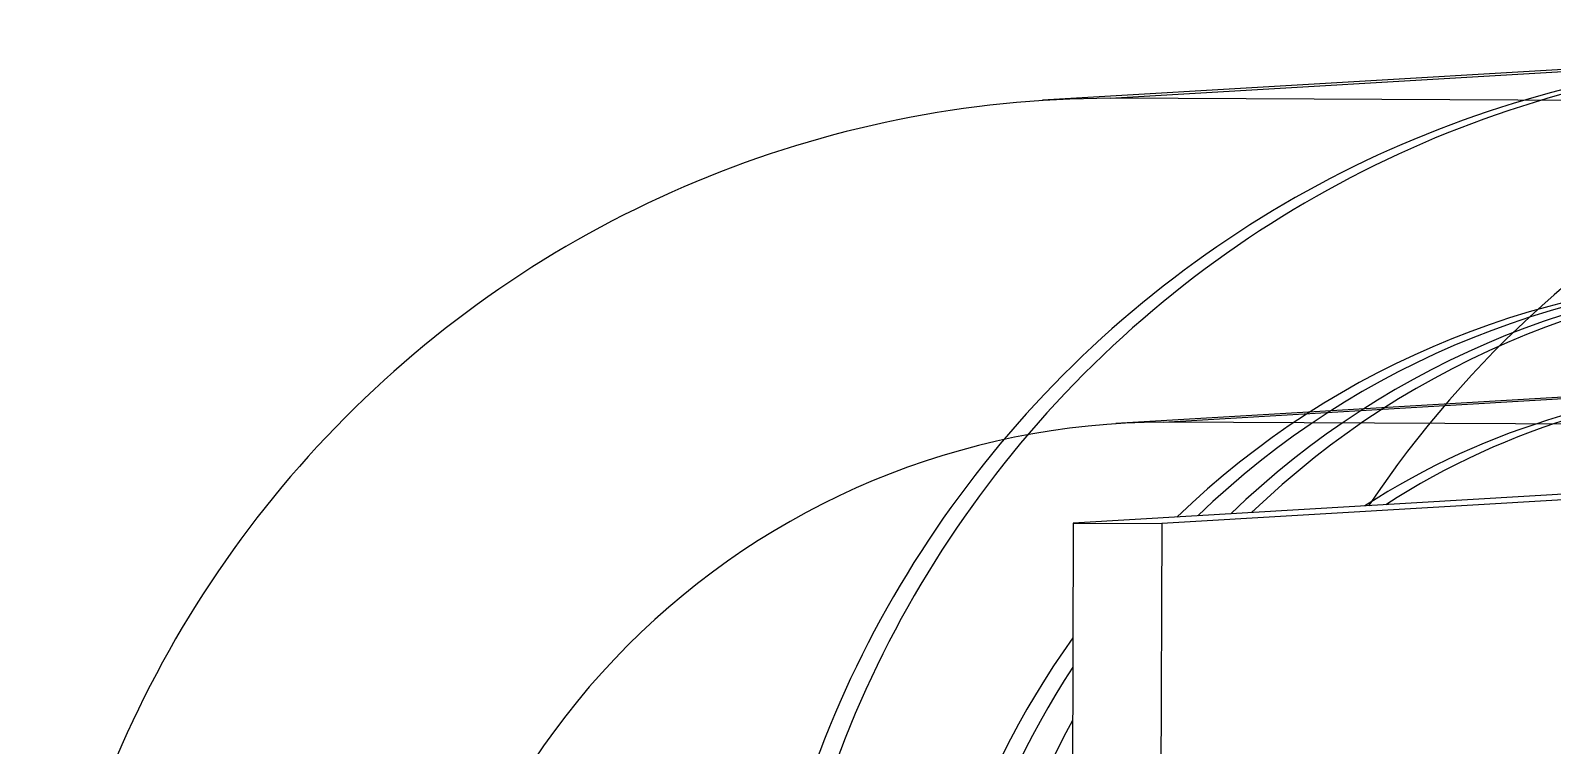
# Model space of a CAD drawing. Header units: millimetres. Extents: x -31.6 to 57.7, y -27.5 to 38.1.
# Drawn here: x -31.42 to -24.44, y 34.83 to 38.1 of the extents above; entities that cross this region are included whole.
import ezdxf

# ---------------------------------------------------------------- set-up
doc = ezdxf.new("R2010")
doc.units = ezdxf.units.MM

msp = doc.modelspace()

# ---------------------------------------------------------------- linework, layer by layer
at = {"color": 7, "linetype": 'Continuous', "lineweight": 25}
for p, q in [((-23.4915, 37.9796), (-26.7803, 37.7851)), ((-26.4703, 37.7935), (-23.1815, 37.988)), ((47.5084, 37.4478), (-26.4703, 37.7935)), ((-26.2281, 36.3082), (-23.4326, 36.4735)), ((-23.6496, 36.4676), (-26.4451, 36.3023)), ((47.7506, 35.9624), (-26.2281, 36.3082)), ((-22.0419, 36.1173), (-26.6405, 35.8454)), ((-21.636, 36.1154), (-26.2346, 35.8435)), ((-26.6405, 35.8454), (-26.8054, -20.1084)), ((-26.6405, 35.8454), (-26.2346, 35.8435)), ((-26.2346, 35.8435), (-26.3995, -20.1103))]:
    msp.add_line(p, q, dxfattribs=at)
for centre, radius, start, end in [((-21.2069, 33.1957), 4.909, 89.86626, 146.21551), ((-23.1688, 33.0286), 4.9595, 90.14751, 180.19902), ((-23.0737, 33.0334), 4.9595, 90.14751, 180.19902), ((-26.4576, 32.8341), 4.9595, 90.14751, 180.19902), ((-23.4454, 33.0612), 3.9123, 89.79165, 134.04201), ((-23.3496, 33.0641), 3.9142, 89.80273, 134.01263), ((-23.1987, 33.0758), 3.9123, 89.79165, 134.04201), ((-23.1029, 33.0787), 3.9142, 89.80273, 134.01263), ((-23.4469, 33.0581), 3.4155, 89.76028, 122.94216), ((-23.3519, 33.0629), 3.4155, 89.76024, 122.91447), ((-26.2204, 32.8378), 3.4703, 90.12655, 180.21998), ((-23.3588, 32.9837), 4.0297, 144.5634, 179.87988), ((-23.262, 32.9882), 4.0315, 146.98296, 179.8753), ((-23.1042, 32.9966), 4.0376, 151.22174, 179.85618)]:
    msp.add_arc(centre, radius, start, end, dxfattribs=at)

doc.saveas('drawing.dxf')
